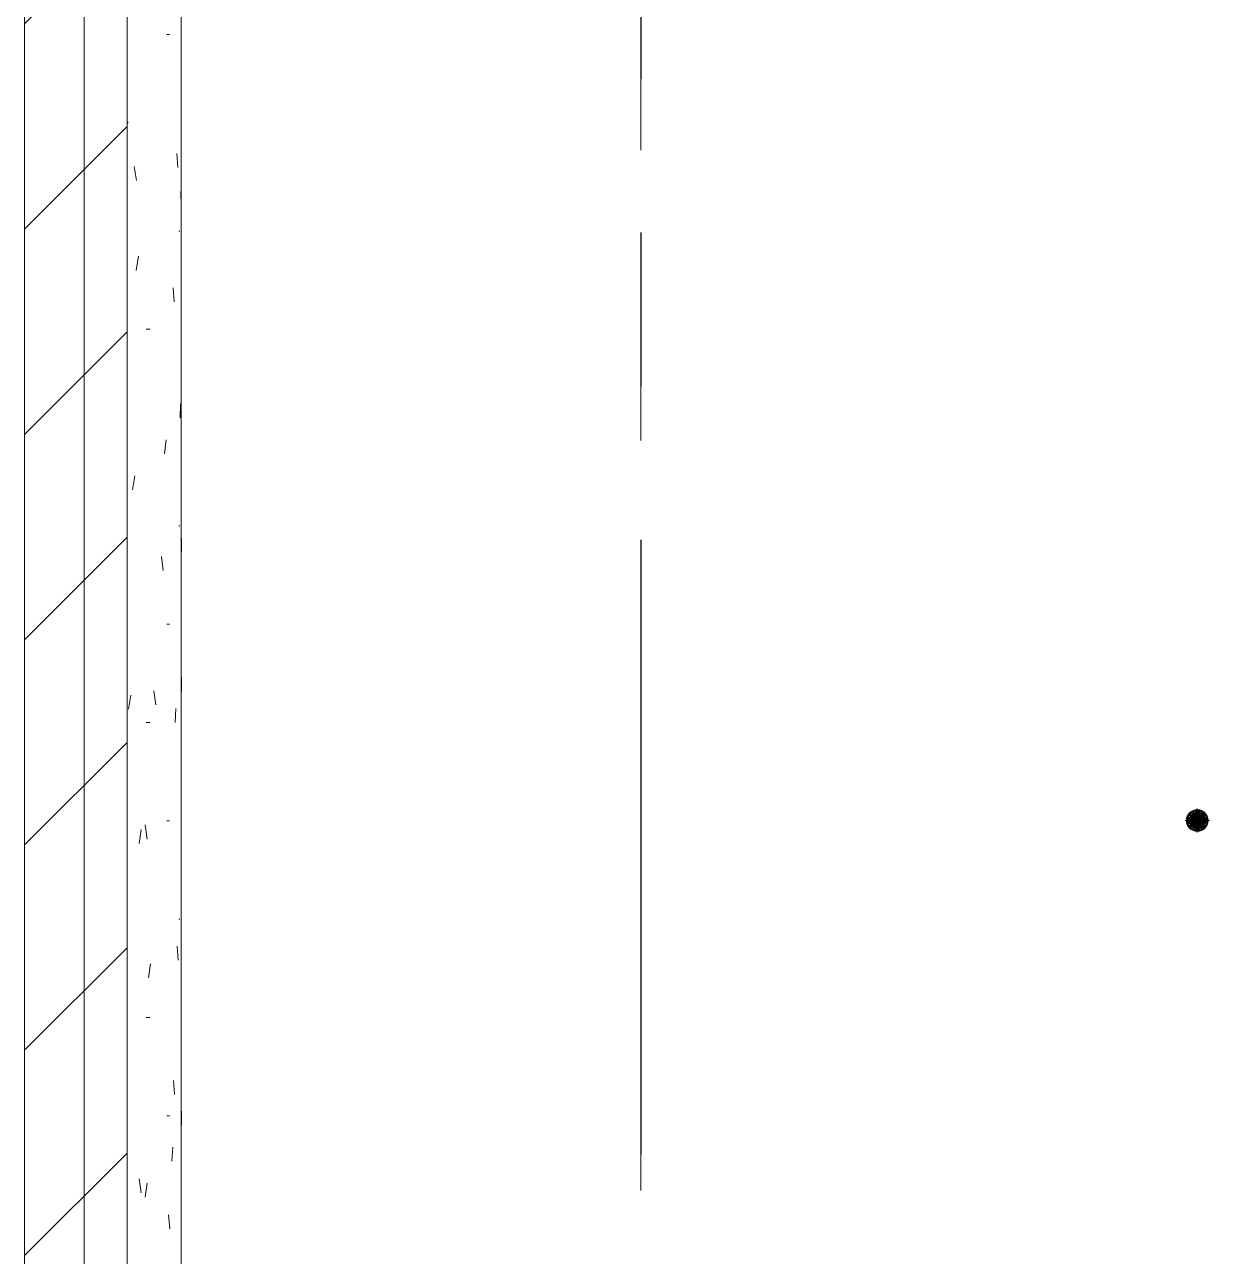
# Model space of a CAD drawing. Header units: millimetres. Extents: x -4000 to 187956, y -58990 to 162485.
# Drawn here: x 59227 to 61675, y 30799 to 33345 of the extents above; entities that cross this region are included whole.
import ezdxf

# ---------------------------------------------------------------- set-up
doc = ezdxf.new("R2010")
doc.units = ezdxf.units.MM
for name, pattern in [('Dash 1_16_', [317.5, 158.75, -158.75]), ('Grid Line', [2222.5, 1270, -317.5, 317.5, -317.5]), ('Grid Line 12_5mm', [2150, 1250, -300, 300, -300])]:
    doc.linetypes.add(name, pattern=pattern)
for name, color, linetype, lineweight in [('A-WALL', 113, 'Continuous', 13), ('A-WALL-PATT', 111, 'Continuous', 13), ('F-SPRN', 3, 'Continuous', 9), ('P-PIPE', 3, 'Continuous', 9), ('P-PIPE-CNTR', 3, 'Continuous', 9), ('S-GRID', 1, 'Continuous', 30)]:
    doc.layers.add(name, color=color, linetype=linetype, lineweight=lineweight)

# ---------------------------------------------------------------- blocks, each defined once
blk = doc.blocks.new('FP_929-FFS - TANG 1')
at = {"layer": 'A-WALL', "color": 50, "lineweight": 15}
blk.add_line((59549.9, 26000), (59549.9, 35250), dxfattribs=at)
at = {"layer": 'A-WALL-PATT', "color": 8, "lineweight": 9}
for p, q in [((59525.9, 33324.8), (59520.6, 33324.8)), ((59439.6, 33141.6), (59440, 33143.7)), ((59541.5, 33078.7), (59543, 33049.7)), ((59453.2, 33051.5), (59458.1, 33022.5)), ((59549.2, 32985.9), (59549.9, 33014.9)), ((59547.2, 32918.4), (59545, 32918.4)), ((59457.3, 32837.1), (59462.1, 32866.1)), ((59533.3, 32801.2), (59535.4, 32772.1)), ((59486.1, 32715.2), (59477.7, 32715.2)), ((59548, 32532.3), (59548.8, 32561.3)), ((59515.9, 32457.9), (59518.8, 32487)), ((59449.3, 32383.6), (59454.3, 32412.6)), ((59547.2, 32308.8), (59545, 32308.8)), ((59550.7, 32254.7), (59550.9, 32283.8)), ((59509.5, 32246), (59512.7, 32217)), ((59525.9, 32105.6), (59520.6, 32105.6)), ((59550.5, 31995.7), (59550.8, 31966.6)), ((59441, 31930), (59446.1, 31959)), ((59493.9, 31968.4), (59497.6, 31939.4)), ((59537.4, 31902.8), (59539.2, 31931.8)), ((59486.1, 31902.4), (59477.7, 31902.4)), ((59525.9, 31699.2), (59520.6, 31699.2)), ((59463, 31652.4), (59467.6, 31681.5)), ((59475.8, 31690.9), (59480.1, 31661.8)), ((59547.2, 31496), (59545, 31496)), ((59542.2, 31440.5), (59543.6, 31411.5)), ((59482.6, 31374.9), (59486.7, 31403.9)), ((59486.1, 31292.8), (59477.7, 31292.8)), ((59534.3, 31162.9), (59536.3, 31133.9)), ((59525.9, 31089.6), (59520.6, 31089.6)), ((59550.9, 31070.1), (59551, 31099.1)), ((59530.7, 30995.7), (59532.9, 31024.7)), ((59463.1, 30959.7), (59467.7, 30930.7)), ((59475.7, 30921.3), (59480, 30950.3)), ((59523.8, 30885.4), (59526.4, 30856.3))]:
    blk.add_line(p, q, dxfattribs=at)
blk = doc.blocks.new('Walls 1 - Walls 1-594429-FFS - TANG 1')
at = {"layer": 'A-WALL-PATT', "lineweight": 9}
h = blk.add_hatch(dxfattribs=at)
h.set_pattern_fill('FP_12', color=250, style=0, pattern_type=2)
h.set_pattern_definition([(45, (0, 0), (-212.132, 212.132), [])])
h.paths.add_polyline_path([(59226.7, 26000), (59438.5, 26000), (59438.5, 35450), (59226.7, 35450), (59226.7, 26448.8)])
at = {"layer": 'A-WALL', "color": 50, "lineweight": 15}
for p, q in [((59226.7, 35450), (59226.7, 26000)), ((59438.5, 26000), (59438.5, 35450)), ((59549.9, 26000), (59549.9, 35250))]:
    blk.add_line(p, q, dxfattribs=at)
at = {"layer": 'A-WALL', "color": 35, "lineweight": 15}
blk.add_line((59349.9, 26000), (59349.9, 35250), dxfattribs=at)
at = {"layer": 'A-WALL', "color": 50, "lineweight": 15}
blk.add_blockref('FP_929-FFS - TANG 1', (0, 0), dxfattribs=at)
blk = doc.blocks.new('CMF2_NHAXUONG_A_rvt-1-FFS - TANG 1')
at = {"layer": 'A-WALL', "color": 53, "lineweight": 15}
for p, q in [((59349.8, 35250), (59349.8, 26000)), ((59549.8, 26000), (59549.8, 35250))]:
    blk.add_line(p, q, dxfattribs=at)
at = {"layer": 'A-WALL', "color": 35, "lineweight": 15}
for p, q in [((59349.8, 26000), (59349.8, 35250)), ((59549.8, 35250), (59549.8, 26000))]:
    blk.add_line(p, q, dxfattribs=at)
at = {"layer": 'S-GRID', "linetype": 'Grid Line 12_5mm', "lineweight": 9}
blk.add_line((60500, 161185.2), (60500, -16487.4), dxfattribs=at)
at = {"layer": 'A-WALL', "color": 250, "lineweight": 9}
blk.add_blockref('Walls 1 - Walls 1-594429-FFS - TANG 1', (0, 0), dxfattribs=at)
blk = doc.blocks.new('Sprinkler_Up - DN20-V637-FFS - TANG 1')
at = {"layer": 'F-SPRN', "transparency": 33554534}
for points in [[(13.5, 0), (22.2, 0), (18, 13.1), (6.9, 21.2), (-6.9, 21.2), (-18, 13.1), (-22.2, 0), (-3.9, 0.7), (-1.7, 2.9), (-1.4, 4.8), (-0.5, 4.8), (0.6, 4), (1.2, 3.5), (1.7, 2.9), (4.6, 0)], [(0, -21.2), (6.9, -21.2), (18, -13.1), (22.2, 0), (3.9, -0.7), (1.7, -2.9), (1.2, -3.5), (0.6, -4), (-0.6, -4), (-1.2, -3.5), (-1.7, -2.9), (-4.6, 0), (-22.2, 0), (-18, -13.1), (-6.9, -21.2)], [(0, -16.7), (4.3, -16.1), (11.8, -11.8), (16.1, -4.3), (15.8, 4.8), (11.8, 11.8), (8.3, 14.4), (0, 16.7), (-4.3, 16.1), (-11.8, 11.8), (-16.1, 4.3), (-16.1, -4.3), (-11.8, -11.8), (-8.3, -14.4)], [(0, -15.6), (7.8, -13.5), (13.5, -7.8), (15.1, -4), (14.7, 4.8), (13.5, 7.8), (7.8, 13.5), (0, 15.6), (-7.8, 13.5), (-11, 11), (-15.1, 4), (-15.1, -4), (-11, -11), (-7.8, -13.5)], [(-10.9, -5.5), (-10.9, 5.4), (-14.5, 4.8), (-14.5, -5.5)], [(-7.7, -5.5), (-7.7, 5.4), (-10.9, 4.8), (-10.9, -5.5)], [(0, -5.5), (0, 5.4), (-7.7, 4.8), (-7.7, -5.5)], [(-5.7, 0), (5.7, 0), (2.9, 4.9), (-2.9, 4.8)], [(-2.9, -4.9), (2.9, -4.9), (5.7, 0), (-5.7, 0)], [(-4.6, 0), (4.6, 0), (0, 4.6)], [(0, -4.6), (4.6, 0), (-4.6, 0)], [(0, -2.6), (1.3, 0), (-1.8, 0)], [(-1.3, 0), (1.8, 0), (0, 2.6)], [(7.7, -5.5), (7.7, 5.4), (0, 4.8), (0, -5.5)], [(10.9, -5.5), (10.9, 5.4), (7.7, 4.8), (7.7, -5.5)], [(14.5, -5.5), (14.5, 5.4), (10.9, 4.8), (10.9, -5.5)]]:
    blk.add_hatch(color=1, dxfattribs=at).paths.add_polyline_path(points)
at = {"layer": 'F-SPRN', "color": 1}
for p, q in [((-11.5, 5.4), (-14.5, 5.4)), ((-14.5, 5.4), (-11.3, 5.4)), ((-14.5, 5.4), (-14.5, 4.8)), ((-14.5, 3.3), (-14.5, 0)), ((-11.5, 5.4), (-11.5, 4.8)), ((-10.9, 4.8), (-10.9, 5.4)), ((-10.9, 1.9), (-10.9, 3.6)), ((-10.8, 5.4), (-8, 5.4)), ((-8.1, 5.4), (-10.8, 5.4)), ((-8.1, 5.4), (-8.1, 2.8)), ((-8.1, 2.5), (-8.1, 0.7)), ((-7.7, 5.4), (-7.7, 4.8)), ((-7.7, 5.4), (-7.7, 4.8)), ((-7.7, 4.8), (-7.7, 2.7)), ((-7.7, 4.8), (-7.7, 2.7)), ((-7.7, 2.1), (-7.7, 0.5)), ((-7.7, 2.1), (-7.7, 0.5)), ((-6.7, 5.4), (-4.7, 5.4)), ((-5.8, 5.4), (-5.8, 4.8)), ((-5.8, 3.8), (-5.8, 2.2)), ((-2.1, 0), (-2.1, 0)), ((-2.1, 0), (-2.1, -0.1)), ((-0.5, 2), (-0.6, 2)), ((-0.6, 2), (-0.6, 2)), ((-0.4, 2), (-0.5, 2)), ((0, 2.1), (-0.1, 2.1)), ((2.1, 0), (2.1, 0.1)), ((2.1, 0), (2.1, 0)), ((4.7, 5.4), (6.5, 5.4)), ((5.8, 5.4), (5.8, 4.8)), ((7.7, 5.4), (10.8, 5.4)), ((7.7, 5.4), (7.7, 4.8)), ((7.7, 5.4), (7.7, 4.8)), ((7.7, 4.8), (7.7, 2.7)), ((7.7, 4.8), (7.7, 2.7)), ((7.7, 2.3), (7.7, 0.5)), ((7.7, 2.3), (7.7, 0.5)), ((10.8, 5.4), (8.1, 5.4)), ((8.1, 5.4), (8.1, 4.8)), ((8.1, 4.8), (8.1, 2.8)), ((8.1, 2.5), (8.1, 0.4)), ((10.9, 5.4), (14.5, 5.4)), ((10.9, 5.4), (10.9, 4.8)), ((10.9, 3.6), (10.9, 0.2)), ((14.5, 5.4), (11.5, 5.4)), ((11.5, 5.4), (11.5, 4.8)), ((11.5, 3), (11.5, 0.2)), ((14.5, 5.4), (14.5, 4.8)), ((14.5, 3.7), (14.5, -5.5)), ((-14.5, -1.3), (-14.5, -3.7)), ((-11.1, -5.5), (-14.5, -5.5)), ((-14.5, -5.5), (-11.5, -5.5)), ((-10.9, -2.6), (-10.9, -1.3)), ((-10.8, -5.5), (-8.1, -5.5)), ((-7.8, -5.5), (-10.8, -5.5)), ((-8.1, -4.2), (-8.1, -5.5)), ((-7.7, -2.7), (-7.7, -4)), ((-7.7, -2.7), (-7.7, -4)), ((-7, -5.5), (-5.8, -5.5)), ((-4.8, -5.5), (-7, -5.5)), ((-5.8, -2.3), (-5.8, -3.8)), ((-2.1, -0.3), (-2, -0.4)), ((-2, -0.4), (-2, -0.5)), ((-2, -0.5), (-2, -0.6)), ((-2, -0.6), (-2, -0.7)), ((-2, -0.7), (-1.9, -0.7)), ((-1.9, -0.7), (-1.9, -0.8)), ((-1.9, -0.8), (-1.9, -0.9)), ((-1.9, -0.9), (-1.8, -1)), ((-1.8, -1), (-1.8, -1.1)), ((-1.8, -1), (-1.8, -1)), ((-1.8, -1.1), (-1.7, -1.2)), ((-1.7, -1.2), (-1.6, -1.3)), ((-1.7, -1.2), (-1.7, -1.2)), ((-1.6, -1.3), (-1.6, -1.4)), ((-1.6, -1.4), (-1.5, -1.4)), ((-1.5, -1.4), (-1.4, -1.5)), ((-1.4, -1.5), (-1.3, -1.6)), ((-1.4, -1.5), (-1.4, -1.5)), ((-1.3, -1.6), (-1.3, -1.7)), ((-1.3, -1.7), (-1.2, -1.7)), ((-1.2, -1.7), (-1.1, -1.7)), ((-1.1, -1.7), (-1.1, -1.8)), ((-1.1, -1.8), (-1, -1.8)), ((-1, -1.8), (-0.9, -1.9)), ((-0.9, -1.9), (-0.8, -1.9)), ((-0.8, -1.9), (-0.7, -2)), ((-0.8, -1.9), (-0.8, -1.9)), ((-0.7, -2), (-0.6, -2)), ((-0.6, -2), (-0.5, -2)), ((-0.5, -2), (-0.4, -2)), ((-0.4, -2), (-0.3, -2.1)), ((-0.4, -2), (-0.4, -2)), ((-0.3, -2.1), (-0.2, -2.1)), ((-0.2, -2.1), (-0.1, -2.1)), ((-0.1, -2.1), (0, -2.1)), ((0, -2.1), (0.1, -2.1)), ((0.1, -2.1), (0.2, -2.1)), ((0.1, -2.1), (0.1, -2.1)), ((0.2, -2.1), (0.3, -2.1)), ((0.3, -2.1), (0.4, -2)), ((0.4, -2), (0.5, -2)), ((0.5, -2), (0.6, -2)), ((0.6, -2), (0.7, -2)), ((0.6, -2), (0.6, -2)), ((0.7, -2), (0.8, -1.9)), ((0.8, -1.9), (0.9, -1.9)), ((0.9, -1.9), (1, -1.8)), ((0.9, -1.9), (0.9, -1.9)), ((1, -1.8), (1.1, -1.8)), ((1.1, -1.8), (1.2, -1.7)), ((1.2, -1.7), (1.3, -1.6)), ((1.2, -1.7), (1.2, -1.7)), ((1.3, -1.6), (1.4, -1.6)), ((1.4, -1.5), (1.5, -1.5)), ((1.4, -1.6), (1.4, -1.5)), ((1.5, -1.4), (1.6, -1.3)), ((1.5, -1.5), (1.5, -1.4)), ((1.6, -1.3), (1.7, -1.2)), ((1.6, -1.3), (1.6, -1.3)), ((1.7, -1.1), (1.8, -1.1)), ((1.7, -1.2), (1.7, -1.1)), ((1.8, -1), (1.9, -0.9)), ((1.8, -1.1), (1.8, -1)), ((1.9, -0.8), (2, -0.7)), ((1.9, -0.8), (1.9, -0.8)), ((1.9, -0.9), (1.9, -0.8)), ((2, -0.4), (2.1, -0.3)), ((2, -0.5), (2, -0.4)), ((2, -0.5), (2, -0.5)), ((2, -0.6), (2, -0.5)), ((2, -0.7), (2, -0.6)), ((2.1, -0.1), (2.1, 0)), ((2.1, -0.2), (2.1, -0.1)), ((2.1, -0.3), (2.1, -0.2)), ((7, -5.5), (4.8, -5.5)), ((5.8, -2.2), (5.8, -3.8)), ((5.8, -5.5), (7, -5.5)), ((7.7, -0.5), (7.7, -2.3)), ((7.7, -0.5), (7.7, -2.3)), ((7.7, -2.7), (7.7, -5.4)), ((7.7, -2.7), (7.7, -5.4)), ((10.8, -5.5), (7.7, -5.5)), ((8.1, -0.4), (8.1, -2.5)), ((8.1, -2.8), (8.1, -5.5)), ((8.1, -5.5), (10.8, -5.5)), ((10.9, -0.2), (10.9, -3.6)), ((14.5, -5.5), (10.9, -5.5)), ((11.5, -0.2), (11.5, -3)), ((11.5, -4), (11.5, -5.5)), ((11.5, -5.5), (14.5, -5.5))]:
    blk.add_line(p, q, dxfattribs=at)
at = {"layer": 'F-SPRN', "color": 1, "flags": 128}
for points in [[(-2, 0.6), (-2, 0.5), (-2, 0.5), (-2, 0.4), (-2.1, 0.3), (-2.1, 0.2), (-2.1, 0.1), (-2.1, 0)], [(-1.3, 1.6), (-1.4, 1.6), (-1.4, 1.5), (-1.5, 1.5), (-1.5, 1.4), (-1.6, 1.3), (-1.6, 1.3), (-1.7, 1.2), (-1.7, 1.1), (-1.8, 1.1), (-1.8, 1), (-1.9, 0.9), (-1.9, 0.8), (-1.9, 0.8), (-2, 0.7), (-2, 0.6)], [(-0.6, 2), (-0.7, 2), (-0.8, 1.9), (-0.9, 1.9), (-0.9, 1.9), (-1, 1.8), (-1.1, 1.8), (-1.2, 1.7), (-1.2, 1.7), (-1.3, 1.6)], [(-0.1, 2.1), (-0.1, 2.1), (-0.2, 2.1), (-0.3, 2.1), (-0.4, 2)], [(2.1, 0.2), (2.1, 0.3), (2, 0.4), (2, 0.5), (2, 0.6), (2, 0.7), (1.9, 0.7), (1.9, 0.8), (1.9, 0.9), (1.8, 1), (1.8, 1), (1.8, 1.1), (1.7, 1.2), (1.7, 1.2), (1.6, 1.3), (1.6, 1.4), (1.5, 1.4), (1.4, 1.5), (1.4, 1.5), (1.3, 1.6), (1.3, 1.7), (1.2, 1.7), (1.1, 1.7), (1.1, 1.8), (1, 1.8), (0.9, 1.9), (0.8, 1.9), (0.8, 1.9), (0.7, 2), (0.6, 2), (0.5, 2), (0.4, 2), (0.4, 2), (0.3, 2.1), (0.2, 2.1), (0.1, 2.1), (0, 2.1)], [(2.1, 0.1), (2.1, 0.2), (2.1, 0.2)], [(-2.1, -0.1), (-2.1, -0.2), (-2.1, -0.2), (-2.1, -0.3)]]:
    blk.add_lwpolyline(points, dxfattribs=at)
at = {"layer": 'F-SPRN', "color": 1}
for radius, start, end in [(22.2, 360, 180), (21.9, 166.5, 179.2615), (21.9, 144.7698, 164.8151), (21.9, 126.6942, 143.2701), (16.7, 167.6802, 180), (16.7, 167.6802, 180), (16.7, 163.0836, 165), (16.7, 163.0836, 165), (16.7, 155.3879, 163.0836), (16.7, 155.3879, 163.0836), (15.6, 166.4265, 180), (15.6, 166.4265, 180), (15.6, 150.9409, 165), (15.6, 161.8532, 165), (15.6, 150.9409, 161.8532), (16.7, 136.7213, 149.931), (16.7, 136.7213, 149.931), (15.6, 138.4214, 150), (15.6, 138.4214, 150), (21.9, 108.2621, 125.7507), (16.7, 121.4181, 130.5751), (16.7, 121.4181, 130.5751), (15.6, 120.5262, 133.2078), (15.6, 120.5262, 133.2078), (16.7, 106.5995, 120), (16.7, 106.5995, 120), (15.6, 114.4363, 119.9813), (15.6, 114.4363, 119.9813), (21.9, 99.348, 107.901), (4.63, 155.7832, 180), (4.63, 155.7832, 180), (16.7, 96.4143, 105), (16.7, 96.4143, 105), (4.63, 109.0192, 138.2703), (4.63, 109.0192, 138.2703), (21.9, 90.145, 98.8503), (5.71, 120, 121.4166), (15.6, 95.5762, 100.6843), (15.6, 95.5762, 100.6843), (2.56, 109.0192, 168.8278), (2.56, 109.0192, 168.8278), (2.04, 109.0192, 180), (16.7, 83.0684, 90), (16.7, 83.0684, 90), (4.63, 17.9592, 90), (4.63, 17.9592, 90), (3.81, 57.0577, 90), (2.56, 14.5599, 90), (2.56, 14.5599, 90), (2.04, 10.4703, 90), (21.9, 72.5583, 89.4624), (15.6, 75.573, 80.5892), (15.6, 75.573, 80.5892), (3.81, 16.1605, 43.8358), (5.71, 58.5834, 60), (15.6, 67.5614, 74.5481), (15.6, 67.5614, 74.5481), (16.7, 60, 75), (16.7, 60, 75), (15.6, 60.0187, 65.5637), (15.6, 60.0187, 65.5637), (21.9, 54.2493, 71.7379), (15.6, 46.7922, 60), (15.6, 46.7922, 60), (16.7, 49.4249, 58.5819), (16.7, 49.4249, 58.5819), (15.6, 30, 41.5786), (15.6, 30, 41.5786), (16.7, 30, 43.2787), (16.7, 30, 43.2787), (21.9, 36.7299, 53.3058), (15.6, 15, 29.5646), (15.6, 15, 29.5646), (16.7, 16.9164, 24.6121), (16.7, 16.9164, 24.6121), (15.6, 360, 13.6618), (15.6, 0, 13.6618), (16.7, 15, 16.9164), (16.7, 15, 16.9164), (16.7, 360, 12.3198), (16.7, 0, 12.3198), (21.9, 15.1849, 35.2302), (21.9, 0.7385, 13.5), (22.2, 180, 360), (21.9, 180.7385, 194.3227), (21.9, 195.1849, 215.2302), (21.9, 216.7299, 233.3058), (16.7, 180, 192.3198), (16.7, 180, 192.3198), (16.7, 195.0307, 204.6121), (16.7, 195.0307, 204.6121), (15.6, 181.9082, 193.6618), (15.6, 181.9082, 193.6618), (15.6, 197.3339, 209.5646), (15.6, 197.3339, 209.5646), (16.7, 210.069, 223.2787), (16.7, 210.069, 223.2787), (15.6, 212.5472, 221.5786), (15.6, 212.5472, 221.5786), (21.9, 234.2493, 251.7379), (16.7, 229.4249, 238.5819), (16.7, 229.4249, 238.5819), (15.6, 233.795, 240), (15.6, 233.795, 240), (16.7, 240, 255), (16.7, 240, 255), (15.6, 240.0187, 254.5481), (15.6, 240.0187, 254.5481), (21.9, 252.5583, 269.4624), (4.63, 197.9592, 0), (4.63, 197.9592, 360), (15.6, 255, 267.64), (15.6, 255, 267.64), (3.81, 196.1605, 360), (2.56, 191.1677, 270), (2.56, 191.1677, 270), (2.04, 190.4703, 270), (16.7, 263.0684, 270), (16.7, 263.0684, 270), (2.04, 270, 0), (2.56, 270, 0), (2.56, 270, 360), (21.9, 270.145, 278.8503), (15.6, 275.5762, 280.6843), (15.6, 275.5762, 280.6843), (16.7, 276.4143, 285), (16.7, 276.4143, 285), (21.9, 279.348, 287.901), (16.7, 286.5995, 300), (16.7, 286.5995, 300), (15.6, 294.4363, 299.9813), (15.6, 294.4363, 299.9813), (21.9, 288.2621, 305.7507), (15.6, 300, 313.2078), (15.6, 300, 313.2078), (16.7, 301.4181, 310.5751), (16.7, 301.4181, 310.5751), (15.6, 318.4214, 330), (15.6, 318.4214, 330), (16.7, 316.7213, 330), (16.7, 316.7213, 330), (21.9, 306.6942, 323.2701), (15.6, 330.4354, 345), (15.6, 330.4354, 336.3845), (15.6, 339.6139, 345), (15.6, 346.3382, 360), (15.6, 346.3382, 360), (16.7, 335.3879, 345), (16.7, 335.3879, 345), (16.7, 347.6802, 360), (16.7, 347.6802, 360), (21.9, 324.7698, 344.8151), (21.9, 345.6773, 359.2615)]:
    blk.add_arc((0, 0), radius, start, end, dxfattribs=at)
blk = doc.blocks.new('Steel_Transition_Threaded_HoaPhat - Standard-V958-FFS - TANG 1')
at = {"layer": 'P-PIPE', "lineweight": 13, "transparency": 33554534}
h = blk.add_hatch(color=1, dxfattribs=at)
h.paths.add_polyline_path([(49550, 31677.6), (49555.8, 31678.4), (49561.3, 31680.6), (49565.9, 31684.2), (49569.5, 31688.8), (49571.7, 31694.3), (49572.5, 31700.1), (49571.7, 31705.9), (49569.5, 31711.3), (49565.9, 31716), (49561.3, 31719.6), (49555.8, 31721.8), (49550, 31722.6), (49544.2, 31721.8), (49538.8, 31719.6), (49534.1, 31716), (49530.5, 31711.3), (49528.1, 31704.9), (49527.5, 31700.1), (49528.3, 31694.3), (49530.5, 31688.8), (49534.1, 31684.2), (49538.8, 31680.6), (49544.2, 31678.4)])
h.paths.add_polyline_path([(49550, 31680), (49544.8, 31680.7), (49540, 31682.7), (49535.8, 31685.9), (49532.6, 31690), (49530.6, 31694.9), (49529.9, 31700.1), (49530.6, 31705.3), (49532.6, 31710.1), (49535.8, 31714.3), (49540, 31717.5), (49544.8, 31719.5), (49550, 31720.2), (49555.2, 31719.5), (49560.1, 31717.5), (49564.2, 31714.3), (49567.4, 31710.1), (49569.5, 31704.9), (49570.1, 31700.1), (49569.4, 31694.9), (49567.4, 31690), (49564.2, 31685.9), (49560.1, 31682.7), (49555.2, 31680.7)])
for points in [[(49529.9, 31700.1), (49533.6, 31700.1), (49535.8, 31708.3), (49541.8, 31714.3), (49550, 31716.5), (49558.2, 31714.3), (49564.2, 31708.3), (49566.4, 31700.1), (49570.1, 31700.1), (49569.4, 31705.3), (49567.4, 31710.1), (49564.2, 31714.3), (49560.1, 31717.5), (49555.2, 31719.5), (49550, 31720.2), (49544.8, 31719.5), (49540, 31717.5), (49535.8, 31714.3), (49532.6, 31710.1), (49530.5, 31704.9)], [(49550, 31681.6), (49554.8, 31682.2), (49559.3, 31684.1), (49563.1, 31687), (49566, 31690.8), (49567.9, 31695.3), (49568.5, 31700.1), (49567.9, 31704.9), (49566, 31709.3), (49563.1, 31713.2), (49559.3, 31716.1), (49554.8, 31718), (49550, 31718.6), (49545.2, 31718), (49540.8, 31716.1), (49536.9, 31713.2), (49534, 31709.3), (49532.1, 31704.9), (49531.5, 31700.1), (49532.1, 31695.3), (49534, 31690.8), (49536.9, 31687), (49540.8, 31684.1), (49545.2, 31682.2)], [(49550, 31680), (49555.2, 31680.7), (49560.1, 31682.7), (49564.2, 31685.9), (49567.4, 31690), (49569.4, 31694.9), (49570.1, 31700.1), (49566.4, 31700.1), (49564.2, 31691.9), (49558.2, 31685.9), (49550, 31683.7), (49541.8, 31685.9), (49535.8, 31691.9), (49533.6, 31700.1), (49529.9, 31700.1), (49530.6, 31694.9), (49532.6, 31690), (49535.8, 31685.9), (49540, 31682.7), (49544.8, 31680.7)]]:
    blk.add_hatch(color=1, dxfattribs=at).paths.add_polyline_path(points)
at = {"layer": 'P-PIPE', "color": 20, "lineweight": 13}
for radius, start, end in [(22.5, 0, 180), (22.5, 0, 180), (20.1, 109.6859, 125.0043), (20.1, 100.9975, 105), (18.5, 91.4353, 103.2046), (18.5, 91.4353, 103.2046), (20.1, 90.5246, 98.5089), (18.5, 78.0986, 90), (18.5, 78.0986, 90), (20.1, 75.0607, 87.9279), (20.1, 54.9957, 75), (22.5, 180, 0), (22.5, 180, 0), (20.1, 166.0797, 180), (20.1, 180, 193.9501), (20.1, 165, 166.0797), (20.1, 150, 162.7449), (20.1, 197.2551, 210), (18.5, 166.5939, 180), (18.5, 166.5939, 180), (18.5, 180, 193.4061), (18.5, 180, 193.4061), (18.5, 157.6232, 164.8667), (18.5, 157.6232, 165), (18.5, 164.8667, 165), (18.5, 195, 202.3768), (18.5, 195, 202.3768), (20.1, 128.8856, 148.1553), (16.4, 180.8106, 191.4533), (16.4, 168.5467, 175.1607), (18.5, 136.4297, 150), (18.5, 136.4297, 150), (16.4, 162.7884, 165), (16.4, 158.0319, 162.7884), (16.4, 141.9681, 150), (18.5, 123.4976, 133.2041), (18.5, 123.4976, 133.2041), (16.4, 121.0738, 126.4537), (18.5, 106.819, 120), (18.5, 106.819, 120), (16.4, 113.4045, 120), (16.4, 107.4657, 111.9681), (16.4, 96.2132, 104.6042), (16.4, 66.9681, 75), (18.5, 60, 75), (18.5, 60, 75), (18.5, 46.7959, 56.5024), (18.5, 46.7959, 56.5024), (20.1, 31.8447, 51.1144), (16.4, 30, 38.0319), (18.5, 30, 43.5703), (18.5, 30, 43.5703), (16.4, 338.0319, 342.8691), (16.4, 15, 17.2116), (16.4, 0, 8.0319), (16.4, 351.9681, 0), (18.5, 15.1333, 22.3768), (18.5, 15, 22.3768), (18.5, 337.6232, 345), (18.5, 337.6232, 345), (20.1, 17.2551, 30), (20.1, 330, 342.7449), (18.5, 15, 15.1333), (18.5, 0, 13.4061), (18.5, 0, 13.4061), (18.5, 346.5939, 0), (18.5, 346.5939, 0), (20.1, 13.9203, 15), (20.1, 0, 13.9203), (20.1, 346.0499, 0), (20.1, 211.8447, 231.1144), (18.5, 210, 223.5703), (18.5, 210, 223.5703), (16.4, 210.6635, 218.0319), (18.5, 226.7959, 236.5024), (18.5, 226.7959, 236.5024), (20.1, 234.9957, 255), (16.4, 230.4733, 236.6389), (18.5, 240, 255), (18.5, 240, 255), (16.4, 240, 246.5955), (16.4, 246.9681, 255), (20.1, 255.0607, 267.9279), (18.5, 258.0986, 270), (18.5, 258.0986, 270), (16.4, 264.1652, 268.506), (20.1, 270.5246, 278.5089), (18.5, 271.4353, 283.2046), (18.5, 271.4353, 283.2046), (16.4, 276.4537, 283.9063), (20.1, 280.9975, 285), (16.4, 287.4657, 291.9681), (18.5, 286.819, 300), (18.5, 286.819, 300), (16.4, 293.4045, 300), (20.1, 289.6859, 305.0043), (18.5, 303.4976, 313.2041), (18.5, 303.4976, 313.2041), (20.1, 308.8856, 328.1553), (18.5, 316.4297, 330), (18.5, 316.4297, 330)]:
    blk.add_arc((49550, 31700.1), radius, start, end, dxfattribs=at)

msp = doc.modelspace()

# ---------------------------------------------------------------- block references
at = {"lineweight": 5}
msp.add_blockref('CMF2_NHAXUONG_A_rvt-1-FFS - TANG 1', (0, 0), dxfattribs=at)

# ---------------------------------------------------------------- next in the draw order: hatches: boundary and pattern name
at = {"layer": 'P-PIPE', "transparency": 33554534}
for points in [[(61641.7, 31685.6), (61642.8, 31687.6), (61641.7, 31691.7), (61642.8, 31695.9), (61645.8, 31699), (61657.5, 31704.9), (61658.4, 31708.4), (61657.2, 31712.6), (61655.9, 31714.3), (61650, 31716.8), (61641.7, 31714.6), (61635.5, 31708.4), (61633.3, 31700.1), (61635.5, 31691.7), (61638.2, 31688.3)], [(61650, 31683.4), (61658.4, 31685.6), (61661.8, 31688.3), (61666.1, 31695.8), (61666.1, 31704.4), (61661.8, 31711.9), (61658.4, 31714.6), (61650, 31716.8), (61645.7, 31716.2), (61638.2, 31711.9), (61633.9, 31704.4), (61633.9, 31695.8), (61638.2, 31688.3), (61641.7, 31685.6)]]:
    msp.add_hatch(color=1, dxfattribs=at).paths.add_polyline_path(points)

# ---------------------------------------------------------------- next in the draw order: linework, layer by layer
at = {"layer": 'P-PIPE', "color": 1}
for centre, radius, start, end in [((61650, 31700.1), 16.7, 170.1108, 177.203), ((61650, 31700.1), 16.7, 182.797, 189.8892), ((61650, 31700.1), 16.7, 190.2154, 195.2487), ((61650, 31700.1), 16.7, 140.6908, 147.6969), ((61650, 31691.7), 8.35, 131.0366, 150), ((61650, 31691.7), 8.35, 115.6806, 125.5287), ((61650, 31691.7), 8.35, 100.6842, 114.0387), ((61650, 31691.7), 8.35, 90, 100.6842), ((61650, 31708.4), 8.35, 270, 280.6842), ((61650, 31708.4), 8.35, 69.0027, 79.2369), ((61650, 31708.4), 8.35, 46.6998, 60.5692), ((61650, 31708.4), 8.35, 316.3183, 334.6899), ((61650, 31708.4), 8.35, 20.1285, 29.0413), ((61650, 31708.4), 8.35, 8.0385, 17.9918), ((61650, 31700.1), 16.7, 46.0317, 51.8726), ((61650, 31700.1), 16.7, 32.3031, 45.2846), ((61650, 31700.1), 16.7, 25.0364, 31.0974), ((61650, 31700.1), 16.7, 328.9026, 336.686), ((61650, 31700.1), 16.7, 4.3093, 9.8892), ((61650, 31700.1), 16.7, 350.1108, 355.6907), ((61650, 31700.1), 16.7, 231.8726, 237.203), ((61650, 31691.7), 8.35, 172.0327, 181.5407), ((61650, 31691.7), 8.35, 199.9004, 209.0413), ((61650, 31700.1), 16.7, 246.8976, 251.0986), ((61650, 31691.7), 8.35, 226.6998, 240.5692), ((61650, 31700.1), 16.7, 254.7154, 259.6727), ((61650, 31691.7), 8.35, 249.0027, 259.2369), ((61650, 31700.1), 16.7, 266.0042, 273.5288), ((61650, 31700.1), 16.7, 284.6882, 289.3082), ((61650, 31700.1), 16.7, 308.1274, 313.9683), ((61650, 31700.1), 16.7, 314.7154, 320.6908)]:
    msp.add_arc(centre, radius, start, end, dxfattribs=at)
at = {"layer": 'P-PIPE-CNTR', "color": 1, "linetype": 'Dash 1_16_'}
for p, q in [((61650, 31722.6), (61650, 31725.1)), ((61650, 31721.2), (61650, 31722.6)), ((61650, 31718.6), (61650, 31720.2)), ((61650, 31716.8), (61650, 31718.6)), ((61625, 31700.1), (61627.5, 31700.1)), ((61627.8, 31700.1), (61631.5, 31700.1)), ((61636.5, 31700.1), (61642.3, 31700.1)), ((61645.4, 31700.1), (61647.6, 31700.1)), ((61648.7, 31700.1), (61650, 31700.1)), ((61650, 31713.6), (61650, 31715.2)), ((61650, 31709.8), (61650, 31712.6)), ((61650, 31705.5), (61650, 31709.1)), ((61650, 31702.6), (61650, 31704.3)), ((61650, 31700.1), (61650, 31702.1)), ((61650, 31698), (61650, 31700.1)), ((61650, 31700.1), (61651.3, 31700.1)), ((61650, 31695.9), (61650, 31697.5)), ((61650, 31691.1), (61650, 31694.6)), ((61651.8, 31700.1), (61654.6, 31700.1)), ((61655.7, 31700.1), (61663.5, 31700.1)), ((61666.4, 31700.1), (61667.9, 31700.1)), ((61668.5, 31700.1), (61672.2, 31700.1)), ((61672.5, 31700.1), (61675, 31700.1)), ((61650, 31688.1), (61650, 31690.4)), ((61650, 31685), (61650, 31686.5)), ((61650, 31681.6), (61650, 31683.4)), ((61650, 31680), (61650, 31681.6)), ((61650, 31677.6), (61650, 31678.9)), ((61650, 31675.1), (61650, 31677.6))]:
    msp.add_line(p, q, dxfattribs=at)
at = {"layer": 'S-GRID', "linetype": 'Grid Line'}
msp.add_line((60500, 161185.2), (60500, -16487.4), dxfattribs=at)

# ---------------------------------------------------------------- next in the draw order: block references
at = {"layer": 'F-SPRN', "color": 1}
msp.add_blockref('Sprinkler_Up - DN20-V637-FFS - TANG 1', (61650, 31700.1), dxfattribs=at)
at = {"layer": 'P-PIPE', "color": 20, "lineweight": 13}
msp.add_blockref('Steel_Transition_Threaded_HoaPhat - Standard-V958-FFS - TANG 1', (12100, 0), dxfattribs=at)

doc.saveas('drawing.dxf')
